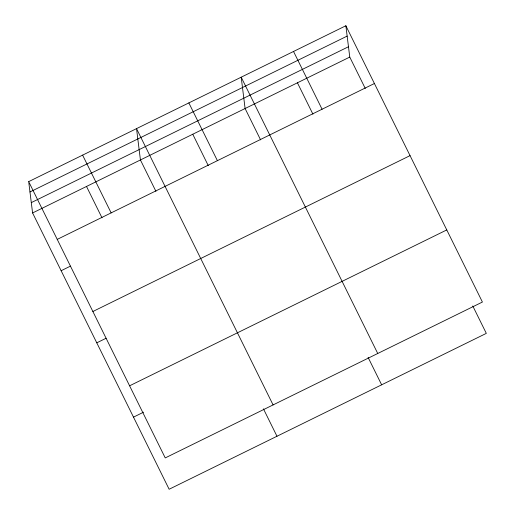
<?xml version="1.0" encoding="UTF-8"?>
<svg xmlns="http://www.w3.org/2000/svg" width="515" height="515" viewBox="0 0 515 515"><rect width="100%" height="100%" fill="white"/><g stroke="black" fill="none" stroke-linecap="round" stroke-linejoin="round"><path stroke-width="0.77" d="M28.686 181.628L345.861 25.75L482.413 302.048L165.238 457.919L28.686 181.628L32.587 212.953L169.139 489.25L486.315 333.372L472.77 305.968M29.973 191.966L347.149 36.089M31.299 202.614L348.475 46.743M32.587 212.953L349.762 57.081L345.861 25.75M57.229 239.385L374.411 83.507M61.13 270.716L70.478 266.12M92.874 311.504L410.049 155.627M96.775 342.829L106.122 338.239M129.593 385.806L446.775 229.928M133.494 417.131L143.563 412.187M349.762 57.081L365.27 88.458M293.531 51.468L322.075 109.232M297.425 82.799L312.933 114.176M377.746 353.483L241.194 77.192L245.095 108.517L260.603 139.893M368.103 357.41L381.647 384.814M188.857 102.91L217.407 160.667M192.758 134.235L208.266 165.611M273.079 404.925L136.527 128.628L140.428 159.959L155.929 191.335M263.435 408.846L276.98 436.25M82.606 155.124L111.15 212.888M86.507 186.456L102.009 217.832"/></g></svg>
